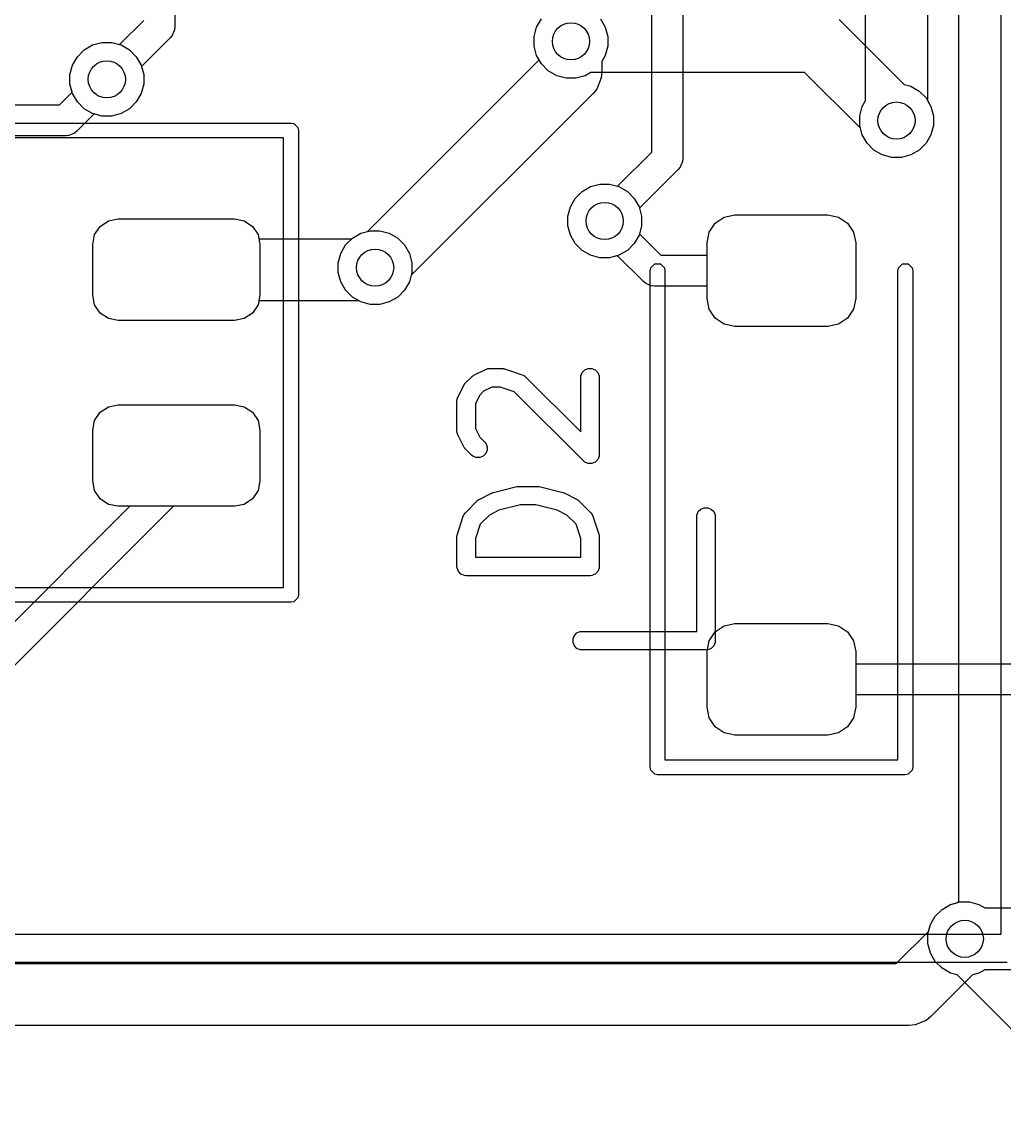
# Model space of a CAD drawing. Header units: millimetres. Extents: x 14 to 286, y -133 to -45.
# Drawn here: x 34.75 to 42.68, y -86.99 to -78.16 of the extents above; entities that cross this region are included whole.
import ezdxf

# ---------------------------------------------------------------- set-up
doc = ezdxf.new("R2010")
doc.units = ezdxf.units.MM
for name, color, linetype, true_color in [('B.Cu', 153, 'CONTINUOUS', 0x4d7fc4), ('F.Cu', 13, 'CONTINUOUS', 0xc83434), ('F.Mask', 201, 'CONTINUOUS', 0xd864ff), ('F.Paste', 253, 'CONTINUOUS', 0xb4a09a), ('F.Silkscreen', 41, 'CONTINUOUS', 0xf2eda1), ('User.Drawings', 9, 'CONTINUOUS', 0xc2c2c2)]:
    doc.layers.add(name, color=color, linetype=linetype, true_color=true_color)

msp = doc.modelspace()

# ---------------------------------------------------------------- linework, layer by layer
at = {"layer": 'B.Cu', "linetype": 'CONTINUOUS'}
for p, q in [((42.3098, -85.262046), (42.3098, -64.342)), ((42.0581, -66.9435), (42.0581, -78.797046)), ((41.5581, -78.797046), (41.5581, -67.047053)), ((40.0816, -73.852), (40.0816, -79.2655)), ((39.8316, -79.213723), (39.8316, -73.903776)), ((35.9814, -75.0412), (35.9814, -78.2019)), ((35.536034, -78.345489), (35.7314, -78.150123)), ((35.9814, -78.2019), (35.978998, -78.226286)), ((38.881967, -78.280342), (38.902236, -78.204695)), ((38.902236, -78.204695), (38.941394, -78.136872)), ((39.417406, -78.136872), (39.456564, -78.204695)), ((39.456564, -78.204695), (39.476833, -78.280342)), ((35.944789, -78.290288), (35.71281, -78.522265)), ((35.960334, -78.271346), (35.944789, -78.290288)), ((35.978998, -78.226286), (35.960334, -78.271346)), ((38.881967, -78.358658), (38.881967, -78.280342)), ((39.476833, -78.280342), (39.476833, -78.358658)), ((35.194594, -78.443072), (35.249972, -78.387694)), ((35.249972, -78.387694), (35.317795, -78.348536)), ((35.317795, -78.348536), (35.393442, -78.328267)), ((35.393442, -78.328267), (35.471758, -78.328267)), ((35.471758, -78.328267), (35.536034, -78.345489)), ((38.902236, -78.434305), (38.881967, -78.358658)), ((39.476833, -78.358658), (39.456564, -78.434305)), ((35.155436, -78.510895), (35.194594, -78.443072)), ((37.53607, -79.855075), (38.922223, -78.468923)), ((38.922223, -78.468923), (38.902236, -78.434305)), ((39.456564, -78.434305), (39.4294, -78.481353)), ((39.4294, -78.481353), (39.4294, -78.5653)), ((35.135167, -78.586542), (35.155436, -78.510895)), ((35.71281, -78.522265), (35.730033, -78.586542)), ((39.4294, -78.5653), (39.424597, -78.614062)), ((35.135167, -78.664858), (35.135167, -78.586542)), ((35.730033, -78.586542), (35.730033, -78.664858)), ((39.424597, -78.614072), (39.387268, -78.704192)), ((39.424597, -78.614062), (39.424597, -78.614072)), ((35.155436, -78.740505), (35.135167, -78.664858)), ((35.194594, -78.808328), (35.155436, -78.740505)), ((35.709764, -78.740505), (35.670606, -78.808328)), ((35.730033, -78.664858), (35.709764, -78.740505)), ((39.356177, -78.742076), (37.889624, -80.208629)), ((39.387268, -78.704192), (39.356177, -78.742076)), ((35.249972, -78.863706), (35.194594, -78.808328)), ((35.670606, -78.808328), (35.615228, -78.863706)), ((41.530936, -78.844095), (41.5581, -78.797046)), ((42.0581, -78.797046), (42.085264, -78.844095)), ((35.317795, -78.902864), (35.249972, -78.863706)), ((35.393442, -78.923133), (35.317795, -78.902864)), ((35.471758, -78.923133), (35.393442, -78.923133)), ((35.547405, -78.902864), (35.471758, -78.923133)), ((35.615228, -78.863706), (35.547405, -78.902864)), ((41.510667, -78.919742), (41.530936, -78.844095)), ((41.510667, -78.998058), (41.510667, -78.919742)), ((42.085264, -78.844095), (42.105533, -78.919742)), ((42.105533, -78.919742), (42.105533, -78.998058)), ((41.530936, -79.073705), (41.510667, -78.998058)), ((42.105533, -78.998058), (42.085264, -79.073705)), ((41.570094, -79.141528), (41.530936, -79.073705)), ((42.085264, -79.073705), (42.046106, -79.141528)), ((41.625472, -79.196906), (41.570094, -79.141528)), ((42.046106, -79.141528), (41.990728, -79.196906)), ((39.555634, -79.489689), (39.8316, -79.213723)), ((40.0816, -79.2655), (40.079198, -79.289886)), ((41.693295, -79.236064), (41.625472, -79.196906)), ((41.768942, -79.256333), (41.693295, -79.236064)), ((41.847258, -79.256333), (41.768942, -79.256333)), ((41.922905, -79.236064), (41.847258, -79.256333)), ((41.990728, -79.196906), (41.922905, -79.236064)), ((40.044988, -79.353889), (39.73241, -79.666465)), ((40.060533, -79.334947), (40.044988, -79.353889)), ((40.060534, -79.334946), (40.060533, -79.334947)), ((40.079198, -79.289886), (40.060534, -79.334946)), ((39.214194, -79.587272), (39.269572, -79.531894)), ((39.269572, -79.531894), (39.337395, -79.492736)), ((39.337395, -79.492736), (39.413042, -79.472467)), ((39.413042, -79.472467), (39.491358, -79.472467)), ((39.491358, -79.472467), (39.555634, -79.489689)), ((39.175036, -79.655095), (39.214194, -79.587272)), ((39.154767, -79.730742), (39.175036, -79.655095)), ((39.73241, -79.666465), (39.749633, -79.730742)), ((39.154767, -79.809058), (39.154767, -79.730742)), ((39.749633, -79.730742), (39.749633, -79.809058)), ((37.415772, -79.908294), (37.483595, -79.869136)), ((37.483595, -79.869136), (37.53607, -79.855075)), ((39.175036, -79.884705), (39.154767, -79.809058)), ((39.214194, -79.952528), (39.175036, -79.884705)), ((39.729364, -79.884705), (39.690206, -79.952528)), ((39.749633, -79.809058), (39.729364, -79.884705)), ((37.321236, -80.031495), (37.360394, -79.963672)), ((37.360394, -79.963672), (37.415772, -79.908294)), ((39.269572, -80.007906), (39.214194, -79.952528)), ((39.690206, -79.952528), (39.634828, -80.007906)), ((37.300967, -80.107142), (37.321236, -80.031495)), ((39.337395, -80.047064), (39.269572, -80.007906)), ((39.413042, -80.067333), (39.337395, -80.047064)), ((39.491358, -80.067333), (39.413042, -80.067333)), ((39.567005, -80.047064), (39.491358, -80.067333)), ((39.634828, -80.007906), (39.567005, -80.047064)), ((37.300967, -80.185458), (37.300967, -80.107142)), ((37.321236, -80.261105), (37.300967, -80.185458)), ((37.889624, -80.208629), (37.875564, -80.261105)), ((37.360394, -80.328928), (37.321236, -80.261105)), ((37.415772, -80.384306), (37.360394, -80.328928)), ((37.836406, -80.328928), (37.781028, -80.384306)), ((37.875564, -80.261105), (37.836406, -80.328928)), ((37.483595, -80.423464), (37.415772, -80.384306)), ((37.559242, -80.443733), (37.483595, -80.423464)), ((37.713205, -80.423464), (37.637558, -80.443733)), ((37.781028, -80.384306), (37.713205, -80.423464)), ((37.637558, -80.443733), (37.559242, -80.443733)), ((42.244195, -85.289236), (42.29667, -85.275175)), ((42.29667, -85.275175), (42.3098, -85.262046)), ((42.120994, -85.383772), (42.176372, -85.328394)), ((42.176372, -85.328394), (42.244195, -85.289236)), ((42.061567, -85.527242), (42.081836, -85.451595)), ((42.081836, -85.451595), (42.120994, -85.383772)), ((42.061567, -85.605558), (42.061567, -85.527242)), ((42.081836, -85.681205), (42.061567, -85.605558)), ((42.120994, -85.749028), (42.081836, -85.681205)), ((42.176372, -85.804406), (42.120994, -85.749028)), ((42.244195, -85.843564), (42.176372, -85.804406)), ((42.29667, -85.857624), (42.244195, -85.843564)), ((44.3854, -87.946354), (42.29667, -85.857624))]:
    msp.add_line(p, q, dxfattribs=at)
at = {"layer": 'B.Cu'}
for centre in [(39.1794, -78.3195), (35.4326, -78.6257), (41.8081, -78.9589), (39.4522, -79.7699), (37.5984, -80.1463), (42.359, -85.5664)]:
    msp.add_circle(centre, 0.15, dxfattribs=at)
at = {"layer": 'F.Cu', "linetype": 'CONTINUOUS'}
for p, q in [((38.881967, -78.280342), (38.902236, -78.204695)), ((38.902236, -78.204695), (38.941394, -78.136872)), ((41.345477, -78.142723), (41.870429, -78.667675)), ((38.881967, -78.358658), (38.881967, -78.280342)), ((35.194594, -78.443072), (35.249972, -78.387694)), ((35.249972, -78.387694), (35.317795, -78.348536)), ((35.317795, -78.348536), (35.393442, -78.328267)), ((35.393442, -78.328267), (35.471758, -78.328267)), ((35.471758, -78.328267), (35.547405, -78.348536)), ((35.547405, -78.348536), (35.615228, -78.387694)), ((35.615228, -78.387694), (35.670606, -78.443072)), ((38.902236, -78.434305), (38.881967, -78.358658)), ((35.155436, -78.510895), (35.194594, -78.443072)), ((35.670606, -78.443072), (35.709764, -78.510895)), ((38.941394, -78.502128), (38.902236, -78.434305)), ((35.135167, -78.586542), (35.155436, -78.510895)), ((35.709764, -78.510895), (35.730033, -78.586542)), ((38.996772, -78.557506), (38.941394, -78.502128)), ((39.064595, -78.596664), (38.996772, -78.557506)), ((39.341254, -78.5695), (39.294205, -78.596664)), ((41.065146, -78.5695), (39.341254, -78.5695)), ((41.516875, -79.021229), (41.065146, -78.5695)), ((35.135167, -78.664858), (35.135167, -78.586542)), ((35.730033, -78.586542), (35.730033, -78.664858)), ((39.140242, -78.616933), (39.064595, -78.596664)), ((39.218558, -78.616933), (39.140242, -78.616933)), ((39.294205, -78.596664), (39.218558, -78.616933)), ((35.050224, -78.8313), (35.152389, -78.729134)), ((35.152389, -78.729134), (35.135167, -78.664858)), ((35.709764, -78.740505), (35.670606, -78.808328)), ((35.730033, -78.664858), (35.709764, -78.740505)), ((41.870429, -78.667675), (41.922905, -78.681736)), ((41.922905, -78.681736), (41.990728, -78.720894)), ((41.990728, -78.720894), (42.046106, -78.776272)), ((31.5625, -78.8313), (35.050224, -78.8313)), ((35.670606, -78.808328), (35.615228, -78.863706)), ((42.046106, -78.776272), (42.085264, -78.844095)), ((35.329165, -78.90591), (35.190388, -79.044688)), ((35.393442, -78.923133), (35.329165, -78.90591)), ((35.471758, -78.923133), (35.393442, -78.923133)), ((35.547405, -78.902864), (35.471758, -78.923133)), ((35.615228, -78.863706), (35.547405, -78.902864)), ((42.085264, -78.844095), (42.105533, -78.919742)), ((42.105533, -78.919742), (42.105533, -78.998058)), ((42.105533, -78.998058), (42.085264, -79.073705)), ((35.102, -79.0813), (31.614277, -79.0813)), ((35.126386, -79.078898), (35.102, -79.0813)), ((35.126387, -79.078898), (35.126386, -79.078898)), ((35.139584, -79.073431), (35.126387, -79.078898)), ((35.171446, -79.060234), (35.139584, -79.073431)), ((35.171451, -79.060228), (35.171446, -79.060234)), ((35.190388, -79.044688), (35.171451, -79.060228)), ((41.530936, -79.073705), (41.516875, -79.021229)), ((41.570094, -79.141528), (41.530936, -79.073705)), ((42.085264, -79.073705), (42.046106, -79.141528)), ((41.625472, -79.196906), (41.570094, -79.141528)), ((42.046106, -79.141528), (41.990728, -79.196906)), ((41.693295, -79.236064), (41.625472, -79.196906)), ((41.768942, -79.256333), (41.693295, -79.236064)), ((41.847258, -79.256333), (41.768942, -79.256333)), ((41.922905, -79.236064), (41.847258, -79.256333)), ((41.990728, -79.196906), (41.922905, -79.236064)), ((39.214194, -79.587272), (39.269572, -79.531894)), ((39.269572, -79.531894), (39.337395, -79.492736)), ((39.337395, -79.492736), (39.413042, -79.472467)), ((39.413042, -79.472467), (39.491358, -79.472467)), ((39.491358, -79.472467), (39.567005, -79.492736)), ((39.567005, -79.492736), (39.634828, -79.531894)), ((39.634828, -79.531894), (39.690206, -79.587272)), ((39.175036, -79.655095), (39.214194, -79.587272)), ((39.690206, -79.587272), (39.729364, -79.655095)), ((39.154767, -79.730742), (39.175036, -79.655095)), ((39.729364, -79.655095), (39.749633, -79.730742)), ((35.378843, -79.813743), (35.44535, -79.769305)), ((35.44535, -79.769305), (35.5238, -79.7537)), ((35.5238, -79.7537), (36.4638, -79.7537)), ((36.4638, -79.7537), (36.54225, -79.769305)), ((36.54225, -79.769305), (36.608757, -79.813743)), ((39.154767, -79.809058), (39.154767, -79.730742)), ((39.749633, -79.730742), (39.749633, -79.809058)), ((40.295927, -79.860096), (40.344701, -79.787101)), ((40.344701, -79.787101), (40.417696, -79.738327)), ((40.417696, -79.738327), (40.5038, -79.7212)), ((40.5038, -79.7212), (41.2538, -79.7212)), ((41.2538, -79.7212), (41.339904, -79.738327)), ((41.339904, -79.738327), (41.412899, -79.787101)), ((41.412899, -79.787101), (41.461673, -79.860096)), ((35.3188, -79.9587), (35.334405, -79.88025)), ((35.334405, -79.88025), (35.378843, -79.813743)), ((36.608757, -79.813743), (36.653195, -79.88025)), ((36.653195, -79.88025), (36.659849, -79.9137)), ((37.415772, -79.908294), (37.483595, -79.869136)), ((37.483595, -79.869136), (37.559242, -79.848867)), ((37.559242, -79.848867), (37.637558, -79.848867)), ((37.637558, -79.848867), (37.713205, -79.869136)), ((37.713205, -79.869136), (37.781028, -79.908294)), ((39.175036, -79.884705), (39.154767, -79.809058)), ((39.214194, -79.952528), (39.175036, -79.884705)), ((39.749633, -79.809058), (39.73241, -79.873334)), ((39.73241, -79.873334), (39.905276, -80.0462)), ((40.2788, -79.9462), (40.295927, -79.860096)), ((41.461673, -79.860096), (41.4788, -79.9462)), ((35.3188, -80.3687), (35.3188, -79.9587)), ((36.659849, -79.9137), (37.410366, -79.9137)), ((37.410366, -79.9137), (37.415772, -79.908294)), ((37.781028, -79.908294), (37.836406, -79.963672)), ((37.836406, -79.963672), (37.875564, -80.031495)), ((39.269572, -80.007906), (39.214194, -79.952528)), ((40.2788, -80.0462), (40.2788, -79.9462)), ((41.4788, -79.9462), (41.4788, -80.3962)), ((37.875564, -80.031495), (37.895833, -80.107142)), ((39.337395, -80.047064), (39.269572, -80.007906)), ((39.413042, -80.067333), (39.337395, -80.047064)), ((39.491358, -80.067333), (39.413042, -80.067333)), ((39.555634, -80.05011), (39.491358, -80.067333)), ((39.765112, -80.259588), (39.555634, -80.05011)), ((39.905276, -80.0462), (40.2788, -80.0462)), ((37.895833, -80.107142), (37.895833, -80.185458)), ((37.895833, -80.185458), (37.875564, -80.261105)), ((37.836406, -80.328928), (37.781028, -80.384306)), ((37.875564, -80.261105), (37.836406, -80.328928)), ((39.784048, -80.275128), (39.765112, -80.259588)), ((39.784054, -80.275134), (39.784048, -80.275128)), ((39.808337, -80.285192), (39.784054, -80.275134)), ((39.829113, -80.293798), (39.808337, -80.285192)), ((39.829114, -80.293798), (39.829113, -80.293798)), ((39.8535, -80.2962), (39.829114, -80.293798)), ((40.2788, -80.2962), (39.8535, -80.2962)), ((40.2788, -80.3962), (40.2788, -80.2962)), ((35.334405, -80.44715), (35.3188, -80.3687)), ((36.659849, -80.4137), (36.653195, -80.44715)), ((37.466683, -80.4137), (36.659849, -80.4137)), ((37.483595, -80.423464), (37.466683, -80.4137)), ((37.559242, -80.443733), (37.483595, -80.423464)), ((37.713205, -80.423464), (37.637558, -80.443733)), ((37.781028, -80.384306), (37.713205, -80.423464)), ((40.295927, -80.482304), (40.2788, -80.3962)), ((41.4788, -80.3962), (41.461673, -80.482304)), ((35.378843, -80.513657), (35.334405, -80.44715)), ((36.653195, -80.44715), (36.608757, -80.513657)), ((37.637558, -80.443733), (37.559242, -80.443733)), ((40.344701, -80.555299), (40.295927, -80.482304)), ((41.461673, -80.482304), (41.412899, -80.555299)), ((35.44535, -80.558095), (35.378843, -80.513657)), ((35.5238, -80.5737), (35.44535, -80.558095)), ((36.4638, -80.5737), (35.5238, -80.5737)), ((36.54225, -80.558095), (36.4638, -80.5737)), ((36.608757, -80.513657), (36.54225, -80.558095)), ((40.417696, -80.604073), (40.344701, -80.555299)), ((41.412899, -80.555299), (41.339904, -80.604073)), ((40.5038, -80.6212), (40.417696, -80.604073)), ((41.2538, -80.6212), (40.5038, -80.6212)), ((41.339904, -80.604073), (41.2538, -80.6212)), ((35.378843, -81.313743), (35.44535, -81.269305)), ((35.44535, -81.269305), (35.5238, -81.2537)), ((35.5238, -81.2537), (36.4638, -81.2537)), ((36.4638, -81.2537), (36.54225, -81.269305)), ((36.54225, -81.269305), (36.608757, -81.313743)), ((35.3188, -81.4587), (35.334405, -81.38025)), ((35.334405, -81.38025), (35.378843, -81.313743)), ((36.608757, -81.313743), (36.653195, -81.38025)), ((36.653195, -81.38025), (36.6688, -81.4587)), ((35.3188, -81.8687), (35.3188, -81.4587)), ((36.6688, -81.4587), (36.6688, -81.8687)), ((35.334405, -81.94715), (35.3188, -81.8687)), ((36.6688, -81.8687), (36.653195, -81.94715)), ((35.378843, -82.013657), (35.334405, -81.94715)), ((35.44535, -82.058095), (35.378843, -82.013657)), ((36.608757, -82.013657), (36.54225, -82.058095)), ((36.653195, -81.94715), (36.608757, -82.013657)), ((33.016924, -84.6751), (35.618324, -82.0737)), ((35.971876, -82.0737), (33.157088, -84.888488)), ((35.5238, -82.0737), (35.44535, -82.058095)), ((35.618324, -82.0737), (35.5238, -82.0737)), ((36.4638, -82.0737), (35.971876, -82.0737)), ((36.54225, -82.058095), (36.4638, -82.0737)), ((40.344701, -83.087101), (40.417696, -83.038327)), ((40.417696, -83.038327), (40.5038, -83.0212)), ((40.5038, -83.0212), (41.2538, -83.0212)), ((41.2538, -83.0212), (41.339904, -83.038327)), ((41.339904, -83.038327), (41.412899, -83.087101)), ((40.2788, -83.2462), (40.295927, -83.160096)), ((40.295927, -83.160096), (40.344701, -83.087101)), ((41.412899, -83.087101), (41.461673, -83.160096)), ((41.461673, -83.160096), (41.4788, -83.2462)), ((40.2788, -83.6962), (40.2788, -83.2462)), ((41.4788, -83.2462), (41.4788, -83.3462)), ((41.4788, -83.3462), (48.4004, -83.3462)), ((48.348624, -83.5962), (41.4788, -83.5962)), ((41.4788, -83.5962), (41.4788, -83.6962)), ((40.295927, -83.782304), (40.2788, -83.6962)), ((41.4788, -83.6962), (41.461673, -83.782304)), ((40.344701, -83.855299), (40.295927, -83.782304)), ((40.417696, -83.904073), (40.344701, -83.855299)), ((41.412899, -83.855299), (41.339904, -83.904073)), ((41.461673, -83.782304), (41.412899, -83.855299)), ((40.5038, -83.9212), (40.417696, -83.904073)), ((41.2538, -83.9212), (40.5038, -83.9212)), ((41.339904, -83.904073), (41.2538, -83.9212)), ((42.244195, -85.289236), (42.319842, -85.268967)), ((42.319842, -85.268967), (42.398158, -85.268967)), ((42.398158, -85.268967), (42.473805, -85.289236)), ((42.120994, -85.383772), (42.176372, -85.328394)), ((42.176372, -85.328394), (42.244195, -85.289236)), ((42.473805, -85.289236), (42.520854, -85.3164)), ((42.520854, -85.3164), (48.494046, -85.3164)), ((42.067775, -85.50407), (42.081836, -85.451595)), ((42.081836, -85.451595), (42.120994, -85.383772)), ((41.804946, -85.7669), (42.067775, -85.50407)), ((31.898554, -85.7669), (41.804946, -85.7669)), ((42.421329, -85.857624), (42.085277, -86.193677)), ((42.473805, -85.843564), (42.421329, -85.857624)), ((42.520854, -85.8164), (42.473805, -85.843564)), ((48.5976, -85.8164), (42.520854, -85.8164)), ((42.047393, -86.224767), (41.957273, -86.262096)), ((42.047397, -86.224762), (42.047393, -86.224767)), ((42.085277, -86.193677), (42.047397, -86.224762)), ((41.9085, -86.2669), (31.898554, -86.2669)), ((41.957273, -86.262096), (41.9085, -86.2669))]:
    msp.add_line(p, q, dxfattribs=at)
at = {"layer": 'F.Cu'}
for centre in [(39.1794, -78.3195), (35.4326, -78.6257), (41.8081, -78.9589), (39.4522, -79.7699), (37.5984, -80.1463), (42.359, -85.5664)]:
    msp.add_circle(centre, 0.15, dxfattribs=at)
at = {"layer": 'F.Mask', "linetype": 'CONTINUOUS'}
for p, q in [((35.378843, -79.813743), (35.44535, -79.769305)), ((35.44535, -79.769305), (35.5238, -79.7537)), ((35.5238, -79.7537), (36.4638, -79.7537)), ((36.4638, -79.7537), (36.54225, -79.769305)), ((36.54225, -79.769305), (36.608757, -79.813743)), ((40.295927, -79.860096), (40.344701, -79.787101)), ((40.344701, -79.787101), (40.417696, -79.738327)), ((40.417696, -79.738327), (40.5038, -79.7212)), ((40.5038, -79.7212), (41.2538, -79.7212)), ((41.2538, -79.7212), (41.339904, -79.738327)), ((41.339904, -79.738327), (41.412899, -79.787101)), ((41.412899, -79.787101), (41.461673, -79.860096)), ((35.3188, -79.9587), (35.334405, -79.88025)), ((35.334405, -79.88025), (35.378843, -79.813743)), ((36.608757, -79.813743), (36.653195, -79.88025)), ((36.653195, -79.88025), (36.6688, -79.9587)), ((40.2788, -79.9462), (40.295927, -79.860096)), ((41.461673, -79.860096), (41.4788, -79.9462)), ((35.3188, -80.3687), (35.3188, -79.9587)), ((36.6688, -79.9587), (36.6688, -80.3687)), ((40.2788, -80.3962), (40.2788, -79.9462)), ((41.4788, -79.9462), (41.4788, -80.3962)), ((35.334405, -80.44715), (35.3188, -80.3687)), ((36.6688, -80.3687), (36.653195, -80.44715)), ((40.295927, -80.482304), (40.2788, -80.3962)), ((41.4788, -80.3962), (41.461673, -80.482304)), ((35.378843, -80.513657), (35.334405, -80.44715)), ((36.653195, -80.44715), (36.608757, -80.513657)), ((40.344701, -80.555299), (40.295927, -80.482304)), ((41.461673, -80.482304), (41.412899, -80.555299)), ((35.44535, -80.558095), (35.378843, -80.513657)), ((35.5238, -80.5737), (35.44535, -80.558095)), ((36.4638, -80.5737), (35.5238, -80.5737)), ((36.54225, -80.558095), (36.4638, -80.5737)), ((36.608757, -80.513657), (36.54225, -80.558095)), ((40.417696, -80.604073), (40.344701, -80.555299)), ((41.412899, -80.555299), (41.339904, -80.604073)), ((40.5038, -80.6212), (40.417696, -80.604073)), ((41.2538, -80.6212), (40.5038, -80.6212)), ((41.339904, -80.604073), (41.2538, -80.6212)), ((35.378843, -81.313743), (35.44535, -81.269305)), ((35.44535, -81.269305), (35.5238, -81.2537)), ((35.5238, -81.2537), (36.4638, -81.2537)), ((36.4638, -81.2537), (36.54225, -81.269305)), ((36.54225, -81.269305), (36.608757, -81.313743)), ((35.3188, -81.4587), (35.334405, -81.38025)), ((35.334405, -81.38025), (35.378843, -81.313743)), ((36.608757, -81.313743), (36.653195, -81.38025)), ((36.653195, -81.38025), (36.6688, -81.4587)), ((35.3188, -81.8687), (35.3188, -81.4587)), ((36.6688, -81.4587), (36.6688, -81.8687)), ((35.334405, -81.94715), (35.3188, -81.8687)), ((36.6688, -81.8687), (36.653195, -81.94715)), ((35.378843, -82.013657), (35.334405, -81.94715)), ((35.44535, -82.058095), (35.378843, -82.013657)), ((36.608757, -82.013657), (36.54225, -82.058095)), ((36.653195, -81.94715), (36.608757, -82.013657)), ((35.5238, -82.0737), (35.44535, -82.058095)), ((36.4638, -82.0737), (35.5238, -82.0737)), ((36.54225, -82.058095), (36.4638, -82.0737)), ((40.344701, -83.087101), (40.417696, -83.038327)), ((40.417696, -83.038327), (40.5038, -83.0212)), ((40.5038, -83.0212), (41.2538, -83.0212)), ((41.2538, -83.0212), (41.339904, -83.038327)), ((41.339904, -83.038327), (41.412899, -83.087101)), ((40.2788, -83.2462), (40.295927, -83.160096)), ((40.295927, -83.160096), (40.344701, -83.087101)), ((41.412899, -83.087101), (41.461673, -83.160096)), ((41.461673, -83.160096), (41.4788, -83.2462)), ((40.2788, -83.6962), (40.2788, -83.2462)), ((41.4788, -83.2462), (41.4788, -83.6962)), ((40.295927, -83.782304), (40.2788, -83.6962)), ((41.4788, -83.6962), (41.461673, -83.782304)), ((40.344701, -83.855299), (40.295927, -83.782304)), ((40.417696, -83.904073), (40.344701, -83.855299)), ((41.412899, -83.855299), (41.339904, -83.904073)), ((41.461673, -83.782304), (41.412899, -83.855299)), ((40.5038, -83.9212), (40.417696, -83.904073)), ((41.2538, -83.9212), (40.5038, -83.9212)), ((41.339904, -83.904073), (41.2538, -83.9212))]:
    msp.add_line(p, q, dxfattribs=at)
at = {"layer": 'F.Paste', "linetype": 'CONTINUOUS'}
for p, q in [((35.378843, -79.813743), (35.44535, -79.769305)), ((35.44535, -79.769305), (35.5238, -79.7537)), ((35.5238, -79.7537), (36.4638, -79.7537)), ((36.4638, -79.7537), (36.54225, -79.769305)), ((36.54225, -79.769305), (36.608757, -79.813743)), ((40.295927, -79.860096), (40.344701, -79.787101)), ((40.344701, -79.787101), (40.417696, -79.738327)), ((40.417696, -79.738327), (40.5038, -79.7212)), ((40.5038, -79.7212), (41.2538, -79.7212)), ((41.2538, -79.7212), (41.339904, -79.738327)), ((41.339904, -79.738327), (41.412899, -79.787101)), ((41.412899, -79.787101), (41.461673, -79.860096)), ((35.3188, -79.9587), (35.334405, -79.88025)), ((35.334405, -79.88025), (35.378843, -79.813743)), ((36.608757, -79.813743), (36.653195, -79.88025)), ((36.653195, -79.88025), (36.6688, -79.9587)), ((40.2788, -79.9462), (40.295927, -79.860096)), ((41.461673, -79.860096), (41.4788, -79.9462)), ((35.3188, -80.3687), (35.3188, -79.9587)), ((36.6688, -79.9587), (36.6688, -80.3687)), ((40.2788, -80.3962), (40.2788, -79.9462)), ((41.4788, -79.9462), (41.4788, -80.3962)), ((35.334405, -80.44715), (35.3188, -80.3687)), ((36.6688, -80.3687), (36.653195, -80.44715)), ((40.295927, -80.482304), (40.2788, -80.3962)), ((41.4788, -80.3962), (41.461673, -80.482304)), ((35.378843, -80.513657), (35.334405, -80.44715)), ((36.653195, -80.44715), (36.608757, -80.513657)), ((40.344701, -80.555299), (40.295927, -80.482304)), ((41.461673, -80.482304), (41.412899, -80.555299)), ((35.44535, -80.558095), (35.378843, -80.513657)), ((35.5238, -80.5737), (35.44535, -80.558095)), ((36.4638, -80.5737), (35.5238, -80.5737)), ((36.54225, -80.558095), (36.4638, -80.5737)), ((36.608757, -80.513657), (36.54225, -80.558095)), ((40.417696, -80.604073), (40.344701, -80.555299)), ((41.412899, -80.555299), (41.339904, -80.604073)), ((40.5038, -80.6212), (40.417696, -80.604073)), ((41.2538, -80.6212), (40.5038, -80.6212)), ((41.339904, -80.604073), (41.2538, -80.6212)), ((35.378843, -81.313743), (35.44535, -81.269305)), ((35.44535, -81.269305), (35.5238, -81.2537)), ((35.5238, -81.2537), (36.4638, -81.2537)), ((36.4638, -81.2537), (36.54225, -81.269305)), ((36.54225, -81.269305), (36.608757, -81.313743)), ((35.3188, -81.4587), (35.334405, -81.38025)), ((35.334405, -81.38025), (35.378843, -81.313743)), ((36.608757, -81.313743), (36.653195, -81.38025)), ((36.653195, -81.38025), (36.6688, -81.4587)), ((35.3188, -81.8687), (35.3188, -81.4587)), ((36.6688, -81.4587), (36.6688, -81.8687)), ((35.334405, -81.94715), (35.3188, -81.8687)), ((36.6688, -81.8687), (36.653195, -81.94715)), ((35.378843, -82.013657), (35.334405, -81.94715)), ((35.44535, -82.058095), (35.378843, -82.013657)), ((36.608757, -82.013657), (36.54225, -82.058095)), ((36.653195, -81.94715), (36.608757, -82.013657)), ((35.5238, -82.0737), (35.44535, -82.058095)), ((36.4638, -82.0737), (35.5238, -82.0737)), ((36.54225, -82.058095), (36.4638, -82.0737)), ((40.344701, -83.087101), (40.417696, -83.038327)), ((40.417696, -83.038327), (40.5038, -83.0212)), ((40.5038, -83.0212), (41.2538, -83.0212)), ((41.2538, -83.0212), (41.339904, -83.038327)), ((41.339904, -83.038327), (41.412899, -83.087101)), ((40.2788, -83.2462), (40.295927, -83.160096)), ((40.295927, -83.160096), (40.344701, -83.087101)), ((41.412899, -83.087101), (41.461673, -83.160096)), ((41.461673, -83.160096), (41.4788, -83.2462)), ((40.2788, -83.6962), (40.2788, -83.2462)), ((41.4788, -83.2462), (41.4788, -83.6962)), ((40.295927, -83.782304), (40.2788, -83.6962)), ((41.4788, -83.6962), (41.461673, -83.782304)), ((40.344701, -83.855299), (40.295927, -83.782304)), ((40.417696, -83.904073), (40.344701, -83.855299)), ((41.412899, -83.855299), (41.339904, -83.904073)), ((41.461673, -83.782304), (41.412899, -83.855299)), ((40.5038, -83.9212), (40.417696, -83.904073)), ((41.2538, -83.9212), (40.5038, -83.9212)), ((41.339904, -83.904073), (41.2538, -83.9212))]:
    msp.add_line(p, q, dxfattribs=at)
at = {"layer": 'F.Silkscreen', "linetype": 'CONTINUOUS'}
for p, q in [((29.6188, -78.9787), (36.9188, -78.9787)), ((36.9188, -78.9787), (36.941761, -78.983267)), ((36.941761, -78.983267), (36.974233, -79.015739)), ((36.8588, -79.0987), (29.6788, -79.0987)), ((36.8588, -82.7287), (36.8588, -79.0987)), ((36.974233, -79.015739), (36.9788, -79.0387)), ((36.9788, -79.0387), (36.9788, -82.7887)), ((39.8188, -80.1712), (39.823367, -80.148239)), ((39.823367, -80.148239), (39.855839, -80.115767)), ((39.855839, -80.115767), (39.901761, -80.115767)), ((39.901761, -80.115767), (39.934233, -80.148239)), ((39.934233, -80.148239), (39.9388, -80.1712)), ((41.8188, -80.1712), (41.823367, -80.148239)), ((41.823367, -80.148239), (41.855839, -80.115767)), ((41.855839, -80.115767), (41.901761, -80.115767)), ((41.901761, -80.115767), (41.934233, -80.148239)), ((41.934233, -80.148239), (41.9388, -80.1712)), ((39.8188, -84.1812), (39.8188, -80.1712)), ((39.9388, -80.1712), (39.9388, -84.1212)), ((41.8188, -84.1212), (41.8188, -80.1712)), ((41.9388, -80.1712), (41.9388, -84.1812)), ((38.328205, -81.07769), (38.375824, -81.030071)), ((38.375824, -81.030071), (38.381573, -81.025352)), ((38.381573, -81.025352), (38.382873, -81.023854)), ((38.382873, -81.023854), (38.385132, -81.022432)), ((38.385132, -81.022432), (38.387189, -81.020744)), ((38.387189, -81.020744), (38.389016, -81.019986)), ((38.389016, -81.019986), (38.395316, -81.016022)), ((38.395316, -81.016022), (38.490554, -80.968403)), ((38.490554, -80.968403), (38.504285, -80.963148)), ((38.504285, -80.963148), (38.506974, -80.962956)), ((38.506974, -80.962956), (38.509463, -80.961926)), ((38.509463, -80.961926), (38.524095, -80.960485)), ((38.524095, -80.960485), (38.619333, -80.960485)), ((38.619333, -80.960485), (38.626738, -80.961214)), ((38.626738, -80.961214), (38.628713, -80.961074)), ((38.628713, -80.961074), (38.63131, -80.961664)), ((38.63131, -80.961664), (38.633965, -80.961926)), ((38.633965, -80.961926), (38.635796, -80.962684)), ((38.635796, -80.962684), (38.64305, -80.964334)), ((38.64305, -80.964334), (38.785907, -81.011953)), ((38.785907, -81.011953), (38.799332, -81.017947)), ((38.799332, -81.017947), (38.801367, -81.019712)), ((38.801367, -81.019712), (38.803858, -81.020744)), ((38.803858, -81.020744), (38.815223, -81.030071)), ((38.815223, -81.030071), (39.258619, -81.473466)), ((39.258619, -81.035485), (39.26006, -81.020853)), ((39.258619, -81.473466), (39.258619, -81.035485)), ((39.26006, -81.020853), (39.271259, -80.993817)), ((39.271259, -80.993817), (39.291951, -80.973125)), ((39.291951, -80.973125), (39.318987, -80.961926)), ((39.318987, -80.961926), (39.348251, -80.961926)), ((39.348251, -80.961926), (39.375287, -80.973125)), ((39.375287, -80.973125), (39.395979, -80.993817)), ((39.395979, -80.993817), (39.407178, -81.020853)), ((39.407178, -81.020853), (39.408619, -81.035485)), ((39.408619, -81.035485), (39.408619, -81.654532)), ((38.266537, -81.19242), (38.314156, -81.097182)), ((38.314156, -81.097182), (38.31812, -81.090882)), ((38.31812, -81.090882), (38.318878, -81.089055)), ((38.318878, -81.089055), (38.320566, -81.086998)), ((38.320566, -81.086998), (38.321988, -81.084739)), ((38.321988, -81.084739), (38.323486, -81.083439)), ((38.323486, -81.083439), (38.328205, -81.07769)), ((38.5418, -81.110485), (38.473284, -81.144743)), ((38.607163, -81.110485), (38.5418, -81.110485)), ((38.721676, -81.148656), (38.607163, -81.110485)), ((38.258619, -81.225961), (38.26006, -81.211329)), ((38.26006, -81.211329), (38.261091, -81.208839)), ((38.261091, -81.208839), (38.261282, -81.206152)), ((38.261282, -81.206152), (38.266537, -81.19242)), ((38.442877, -81.17515), (38.408619, -81.243666)), ((38.473284, -81.144743), (38.442877, -81.17515)), ((39.280586, -81.707565), (38.721676, -81.148656)), ((38.258619, -81.464056), (38.258619, -81.225961)), ((38.408619, -81.243666), (38.408619, -81.446351)), ((38.26006, -81.478688), (38.258619, -81.464056)), ((38.261091, -81.481177), (38.26006, -81.478688)), ((38.261282, -81.483865), (38.261091, -81.481177)), ((38.266537, -81.497597), (38.261282, -81.483865)), ((38.408619, -81.446351), (38.442877, -81.514867)), ((38.314156, -81.592835), (38.266537, -81.497597)), ((38.442877, -81.514867), (38.48189, -81.55388)), ((38.48189, -81.55388), (38.491217, -81.565245)), ((38.491217, -81.565245), (38.502416, -81.592281)), ((38.31812, -81.599134), (38.314156, -81.592835)), ((38.318878, -81.600962), (38.31812, -81.599134)), ((38.320566, -81.603018), (38.318878, -81.600962)), ((38.321988, -81.605278), (38.320566, -81.603018)), ((38.323486, -81.606577), (38.321988, -81.605278)), ((38.328205, -81.612327), (38.323486, -81.606577)), ((38.375824, -81.659946), (38.328205, -81.612327)), ((38.387189, -81.669273), (38.375824, -81.659946)), ((38.491217, -81.64858), (38.470524, -81.669273)), ((38.502416, -81.621544), (38.491217, -81.64858)), ((38.502416, -81.592281), (38.502416, -81.621544)), ((39.408619, -81.654532), (39.407178, -81.669164)), ((38.414225, -81.680472), (38.387189, -81.669273)), ((38.443488, -81.680472), (38.414225, -81.680472)), ((38.470524, -81.669273), (38.443488, -81.680472)), ((39.291951, -81.716893), (39.280586, -81.707565)), ((39.311068, -81.724811), (39.291951, -81.716893)), ((39.318987, -81.728091), (39.311068, -81.724811)), ((39.318988, -81.728091), (39.318987, -81.728091)), ((39.348251, -81.728091), (39.318988, -81.728091)), ((39.375287, -81.716892), (39.348251, -81.728091)), ((39.39598, -81.6962), (39.375287, -81.716892)), ((39.403898, -81.677082), (39.39598, -81.6962)), ((39.407178, -81.669164), (39.403898, -81.677082)), ((38.553524, -81.962724), (38.744, -81.915105)), ((38.744, -81.915105), (38.746536, -81.914729)), ((38.746536, -81.914729), (38.747558, -81.914307)), ((38.747558, -81.914307), (38.75307, -81.913764)), ((38.75307, -81.913764), (38.758544, -81.912955)), ((38.758544, -81.912955), (38.759636, -81.913117)), ((38.759636, -81.913117), (38.76219, -81.912866)), ((38.76219, -81.912866), (38.905047, -81.912866)), ((38.905047, -81.912866), (38.9076, -81.913117)), ((38.9076, -81.913117), (38.908693, -81.912955)), ((38.908693, -81.912955), (38.914166, -81.913764)), ((38.914166, -81.913764), (38.919679, -81.914307)), ((38.919679, -81.914307), (38.9207, -81.914729)), ((38.9207, -81.914729), (38.923237, -81.915105)), ((38.923237, -81.915105), (39.113713, -81.962724)), ((38.442935, -82.016022), (38.538173, -81.968403)), ((38.538173, -81.968403), (38.539242, -81.967993)), ((38.539242, -81.967993), (38.539678, -81.967671)), ((38.539678, -81.967671), (38.545814, -81.965478)), ((38.545814, -81.965478), (38.551904, -81.963148)), ((38.551904, -81.963148), (38.552444, -81.963109)), ((38.552444, -81.963109), (38.553524, -81.962724)), ((39.113713, -81.962724), (39.114792, -81.963109)), ((39.114792, -81.963109), (39.115332, -81.963148)), ((39.115332, -81.963148), (39.121413, -81.965475)), ((39.121413, -81.965475), (39.127559, -81.967671)), ((39.127559, -81.967671), (39.127994, -81.967993)), ((39.127994, -81.967993), (39.129064, -81.968403)), ((39.129064, -81.968403), (39.224302, -82.016022)), ((38.328205, -82.125309), (38.423443, -82.030071)), ((38.423443, -82.030071), (38.429193, -82.02535)), ((38.429193, -82.02535), (38.430492, -82.023854)), ((38.430492, -82.023854), (38.432746, -82.022434)), ((38.432746, -82.022434), (38.434808, -82.020743)), ((38.434808, -82.020743), (38.43664, -82.019984)), ((38.43664, -82.019984), (38.442935, -82.016022)), ((38.771424, -82.062866), (38.59789, -82.106249)), ((38.895813, -82.062866), (38.771424, -82.062866)), ((39.069347, -82.106249), (38.895813, -82.062866)), ((39.224302, -82.016022), (39.230598, -82.019985)), ((39.230598, -82.019985), (39.232428, -82.020743)), ((39.232428, -82.020743), (39.234486, -82.022432)), ((39.234486, -82.022432), (39.236745, -82.023854)), ((39.236745, -82.023854), (39.238044, -82.025352)), ((39.238044, -82.025352), (39.243794, -82.030071)), ((39.243794, -82.030071), (39.339033, -82.125309)), ((38.262468, -82.297482), (38.310087, -82.154625)), ((38.310087, -82.154625), (38.316081, -82.1412)), ((38.316081, -82.1412), (38.317846, -82.139164)), ((38.317846, -82.139164), (38.318878, -82.136674)), ((38.318878, -82.136674), (38.328205, -82.125309)), ((38.520903, -82.144743), (38.44679, -82.218855)), ((38.59789, -82.106249), (38.520903, -82.144743)), ((39.146334, -82.144743), (39.069347, -82.106249)), ((39.220448, -82.218856), (39.146334, -82.144743)), ((39.339033, -82.125309), (39.348361, -82.136674)), ((39.348361, -82.136674), (39.349392, -82.139164)), ((39.349392, -82.139164), (39.351157, -82.141199)), ((39.351157, -82.141199), (39.357151, -82.154625)), ((39.357151, -82.154625), (39.40477, -82.297481)), ((38.44679, -82.218855), (38.408619, -82.333369)), ((39.258619, -82.333369), (39.220448, -82.218856)), ((38.258619, -82.321199), (38.259348, -82.313793)), ((38.258619, -82.559294), (38.258619, -82.321199)), ((38.259208, -82.311819), (38.259798, -82.309221)), ((38.259348, -82.313793), (38.259208, -82.311819)), ((38.259798, -82.309221), (38.26006, -82.306567)), ((38.26006, -82.306567), (38.260818, -82.304735)), ((38.260818, -82.304735), (38.262468, -82.297482)), ((38.408619, -82.333369), (38.408619, -82.484294)), ((39.258619, -82.484294), (39.258619, -82.333369)), ((39.40477, -82.297481), (39.406419, -82.304736)), ((39.406419, -82.304736), (39.407178, -82.306567)), ((39.407178, -82.306567), (39.407439, -82.30922)), ((39.407439, -82.30922), (39.40803, -82.311818)), ((39.40803, -82.311818), (39.407889, -82.313792)), ((39.407889, -82.313792), (39.408619, -82.321199)), ((39.408619, -82.321199), (39.408619, -82.559294)), ((38.408619, -82.484294), (39.258619, -82.484294)), ((38.26006, -82.573926), (38.258619, -82.559294)), ((38.271259, -82.600962), (38.26006, -82.573926)), ((38.291951, -82.621654), (38.271259, -82.600962)), ((38.318987, -82.632853), (38.291951, -82.621654)), ((39.375287, -82.621654), (39.348251, -82.632853)), ((39.395979, -82.600962), (39.375287, -82.621654)), ((39.407178, -82.573926), (39.395979, -82.600962)), ((39.408619, -82.559294), (39.407178, -82.573926)), ((38.333619, -82.634294), (38.318987, -82.632853)), ((39.333619, -82.634294), (38.333619, -82.634294)), ((39.348251, -82.632853), (39.333619, -82.634294)), ((30.368653, -82.7287), (36.8588, -82.7287)), ((36.9788, -82.7887), (36.974233, -82.811661)), ((36.9188, -82.8487), (30.3438, -82.8487)), ((36.941761, -82.844133), (36.9188, -82.8487)), ((36.974233, -82.811661), (36.941761, -82.844133)), ((39.9388, -84.1212), (41.8188, -84.1212)), ((39.823367, -84.204161), (39.8188, -84.1812)), ((39.855839, -84.236633), (39.823367, -84.204161)), ((41.934233, -84.204161), (41.901761, -84.236633)), ((41.9388, -84.1812), (41.934233, -84.204161)), ((39.8788, -84.2412), (39.855839, -84.236633)), ((41.8788, -84.2412), (39.8788, -84.2412)), ((41.901761, -84.236633), (41.8788, -84.2412))]:
    msp.add_line(p, q, dxfattribs=at)
at = {"layer": 'User.Drawings', "linetype": 'CONTINUOUS'}
for p, q in [((42.6525, -85.530009), (42.6525, -66.765)), ((40.20764, -82.117032), (40.228332, -82.09634)), ((40.228332, -82.09634), (40.255368, -82.085141)), ((40.255368, -82.085141), (40.284632, -82.085141)), ((40.284632, -82.085141), (40.311668, -82.09634)), ((40.311668, -82.09634), (40.33236, -82.117032)), ((40.195, -82.1587), (40.196441, -82.144068)), ((40.195, -83.0837), (40.195, -82.1587)), ((40.196441, -82.144068), (40.20764, -82.117032)), ((40.33236, -82.117032), (40.343559, -82.144068)), ((40.343559, -82.144068), (40.345, -82.1587)), ((40.345, -82.1587), (40.345, -83.1587)), ((39.196441, -83.144068), (39.20764, -83.117032)), ((39.196441, -83.173332), (39.196441, -83.144068)), ((39.20764, -83.117032), (39.228332, -83.09634)), ((39.228332, -83.09634), (39.255368, -83.085141)), ((39.255368, -83.085141), (39.27, -83.0837)), ((39.27, -83.0837), (40.195, -83.0837)), ((40.345, -83.1587), (40.343559, -83.173332)), ((39.20764, -83.200368), (39.196441, -83.173332)), ((39.228332, -83.22106), (39.20764, -83.200368)), ((39.255368, -83.232259), (39.228332, -83.22106)), ((39.27, -83.2337), (39.255368, -83.232259)), ((40.27, -83.2337), (39.27, -83.2337)), ((40.284632, -83.232259), (40.27, -83.2337)), ((40.311668, -83.22106), (40.284632, -83.232259)), ((40.33236, -83.200368), (40.311668, -83.22106)), ((40.343559, -83.173332), (40.33236, -83.200368)), ((23.82, -85.530009), (42.6525, -85.530009)), ((42.701138, -85.7587), (25.7925, -85.7587))]:
    msp.add_line(p, q, dxfattribs=at)

doc.saveas('drawing.dxf')
